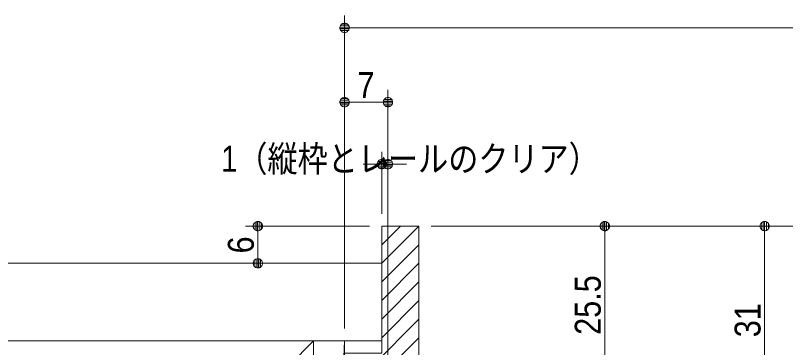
# Model space of a CAD drawing. Units: millimetres, scale not verified. Extents: x -606 to 606, y -304 to 304.
# Drawn here: x -393.9 to -269.6, y -73.6 to -20 of the extents above; entities that cross this region are included whole.
import ezdxf
from ezdxf.enums import TextEntityAlignment as Align

# ---------------------------------------------------------------- set-up
doc = ezdxf.new("R2010")
doc.units = ezdxf.units.MM
doc.header["$LTSCALE"] = 2
doc.linetypes.add('CHAIN2', pattern=[12, 9, -1, 1, -1])
for name, color, linetype, lineweight in [('0-1_3一般', 7, 'Continuous', 9), ('0-2_2寸法-1', 7, 'Continuous', 9), ('0-3_0', 7, 'Continuous', 9), ('0-5_2寸法-2', 7, 'Continuous', 9)]:
    doc.layers.add(name, color=color, linetype=linetype, lineweight=lineweight)
doc.styles.add('ＭＳ Ｐゴシック', font='')
doc.styles.get('ＭＳ Ｐゴシック').set_extended_font_data('MS PGothic')

# ---------------------------------------------------------------- blocks, each defined once
blk = doc.blocks.new('_Dot')
at = {"layer": '0-3_0'}
for p, q in [((-1, 0), (-2, 0)), ((0.978, 0.2), (-0.978, 0.2)), ((0.799, 0.6), (-0.799, 0.6)), ((0.916, -0.398), (-0.916, -0.398)), ((0.6, -0.798), (-0.6, -0.798))]:
    blk.add_line(p, q, dxfattribs=at)
for points in [[(1, 0), (0.992, 0.125), (0.969, 0.249), (0.93, 0.368), (0.876, 0.482), (0.809, 0.588), (0.729, 0.685), (0.637, 0.771), (0.536, 0.844), (0.426, 0.905), (0.309, 0.951), (0.187, 0.982), (0.063, 0.998), (-0.063, 0.998), (-0.187, 0.982), (-0.309, 0.951), (-0.426, 0.905), (-0.536, 0.844), (-0.637, 0.771), (-0.729, 0.685), (-0.809, 0.588), (-0.876, 0.482), (-0.93, 0.368), (-0.969, 0.249), (-0.992, 0.125), (-1, 0), (0, 0)], [(-1, 0), (-0.992, -0.125), (-0.969, -0.249), (-0.93, -0.368), (-0.876, -0.482), (-0.809, -0.588), (-0.729, -0.685), (-0.637, -0.771), (-0.536, -0.844), (-0.426, -0.905), (-0.309, -0.951), (-0.187, -0.982), (-0.063, -0.998), (0.063, -0.998), (0.187, -0.982), (0.309, -0.951), (0.426, -0.905), (0.536, -0.844), (0.637, -0.771), (0.729, -0.685), (0.809, -0.588), (0.876, -0.482), (0.93, -0.368), (0.969, -0.249), (0.992, -0.125), (1, 0), (0, 0)]]:
    blk.add_lwpolyline(points, close=True, dxfattribs=at)
blk = doc.blocks.new('グループ-6')
at = {"layer": '0-1_3一般'}
for p, q in [((-312, -114), (-306, -108)), ((-312, -120), (-300, -108)), ((-312, -126), (-300, -114)), ((-312, -120), (-613.241, -120)), ((-312, -145), (-312, -120)), ((-312, -132), (-300, -120)), ((-312, -138), (-300, -126)), ((-312, -144), (-300, -132)), ((-324, -162), (-300, -138)), ((-324, -168), (-300, -144)), ((-613.241, -145), (-312, -145)), ((-334, -145), (-324, -145)), ((-324, -145), (-324, -355))]:
    blk.add_line(p, q, dxfattribs=at)
at = {"layer": '0-1_3一般', "linetype": 'CHAIN2'}
for p, q in [((-334, -145), (-544, -355)), ((-324, -145), (-334, -355))]:
    blk.add_line(p, q, dxfattribs=at)
at = {"layer": '0-1_3一般'}
blk.add_lwpolyline([(-324, -177), (-324, -149), (-312, -149), (-312, -108), (-300, -108), (-300, -157.306)], dxfattribs=at)
blk.add_lwpolyline([(-324, -177), (-324, -149), (-312, -149), (-312, -108), (-300, -108), (-300, -157.306)], dxfattribs=at)
blk.add_lwpolyline([(-544, -355), (-544, -145), (-334, -145), (-334, -355)], close=True, dxfattribs=at)

msp = doc.modelspace()

# ---------------------------------------------------------------- linework, layer by layer
at = {"layer": '0-2_2寸法-1'}
for p, q in [((-340.75, -32), (-340.75, -20)), ((-339.249, -22), (-18.251, -22)), ((-340.75, -70.5), (-340.75, -32)), ((-333.75, -127.3), (-333.75, -32)), ((-339.249, -34), (-335.251, -34)), ((-336.75, -54), (-356.75, -54)), ((-326.75, -54), (-296.75, -54)), ((-296.75, -54), (-270.95, -54)), ((-270.95, -54), (-236.75, -54)), ((-354.75, -55.501), (-354.75, -58.499)), ((-298.75, -77.999), (-298.75, -55.501)), ((-272.95, -83.499), (-272.95, -55.501)), ((-336.75, -60), (-356.75, -60))]:
    msp.add_line(p, q, dxfattribs=at)
at = {"layer": '0-5_2寸法-2'}
for p, q in [((-334.75, -52), (-334.75, -42)), ((-333.75, -42), (-333.73, -42)), ((-336.251, -44), (-337.751, -44)), ((-334.75, -44), (-333.75, -44)), ((-332.249, -44), (-330.749, -44))]:
    msp.add_line(p, q, dxfattribs=at)

# ---------------------------------------------------------------- block references
at = {"layer": '0-1_3一般', "xscale": 0.5, "yscale": 0.5}
msp.add_blockref('グループ-6', (-178.75, 0), dxfattribs=at)
at = {"layer": '0-2_2寸法-1', "xscale": 0.7503418, "yscale": 0.7503418}
for p, rotation in [((-340.75, -22), 180), ((-340.75, -34), 180), ((-354.75, -54), 90), ((-298.75, -54), 90), ((-272.95, -54), 90), ((-354.75, -60), 270)]:
    msp.add_blockref('_Dot', p, dxfattribs=dict(at, rotation=rotation))
msp.add_blockref('_Dot', (-333.75, -34), dxfattribs=at)
at = {"layer": '0-5_2寸法-2', "xscale": 0.7503418, "yscale": 0.7503418}
msp.add_blockref('_Dot', (-334.75, -44), dxfattribs=at)
at = {"layer": '0-5_2寸法-2', "xscale": 0.7503418, "yscale": 0.7503418, "rotation": 180}
msp.add_blockref('_Dot', (-333.75, -44), dxfattribs=at)

# ---------------------------------------------------------------- texts
at = {"layer": '0-2_2寸法-1', "style": 'ＭＳ Ｐゴシック', "width": 0.9}
msp.add_text('7', height=4.194, dxfattribs=at).set_placement((-338.667, -34.606), align=Align.BOTTOM_LEFT)
for s, p in [('6', (-354.144, -58.405)), ('25.5', (-298.144, -71.536)), ('31', (-272.355, -71.926))]:
    msp.add_text(s, height=4.194, rotation=90, dxfattribs=at).set_placement(p, align=Align.BOTTOM_LEFT)
at = {"layer": '0-5_2寸法-2', "style": 'ＭＳ Ｐゴシック', "width": 0.85}
msp.add_text('1（縦枠とレールのクリア）', height=4.194, dxfattribs=at).set_placement((-360.656, -46.486), align=Align.BOTTOM_LEFT)

doc.saveas('drawing.dxf')
